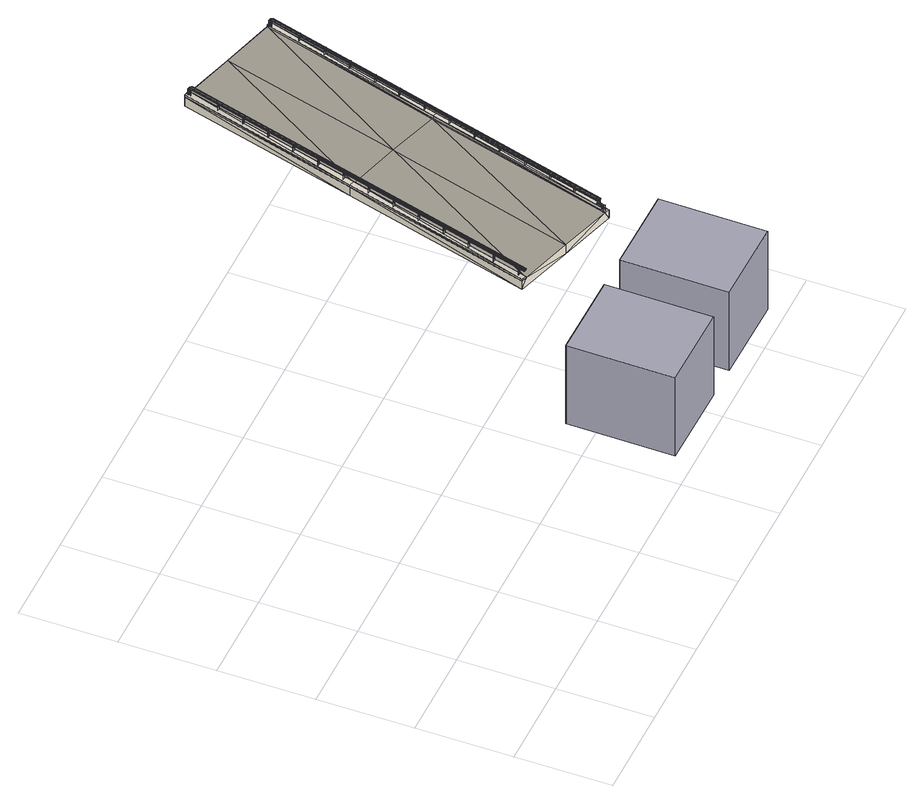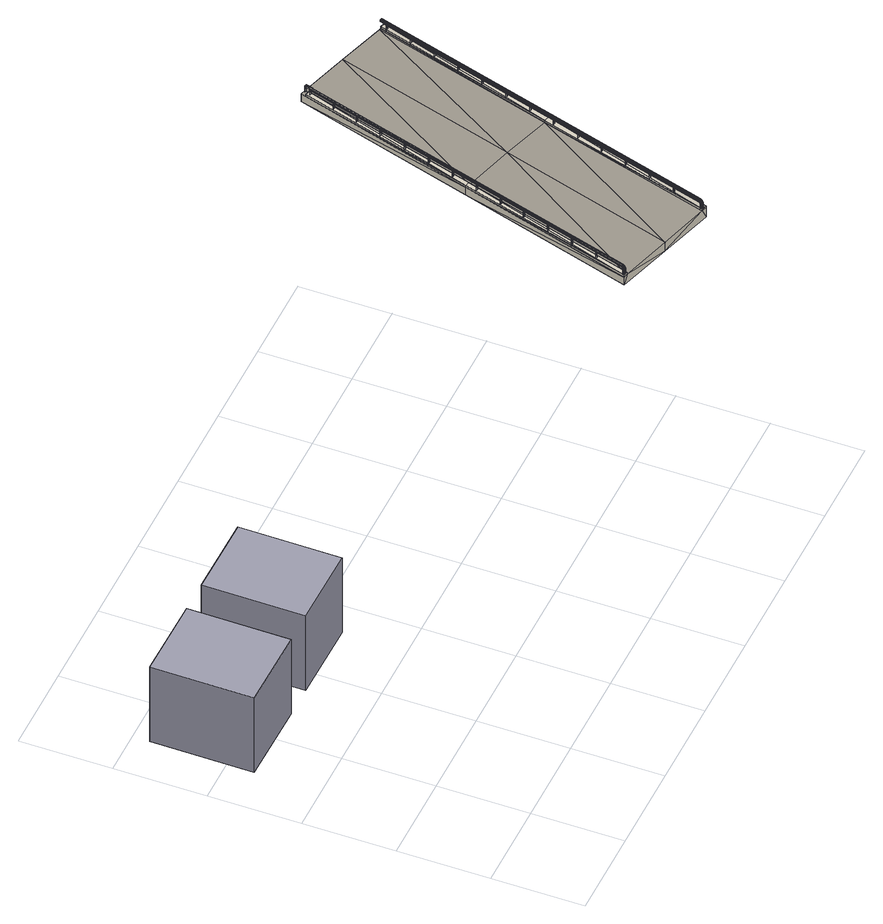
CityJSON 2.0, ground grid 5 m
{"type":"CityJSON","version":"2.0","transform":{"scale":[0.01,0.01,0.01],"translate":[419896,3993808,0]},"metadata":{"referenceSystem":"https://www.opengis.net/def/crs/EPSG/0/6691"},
"CityObjects":{
"bridge1":{"type":"Bridge","attributes":{"function":"05"},"children":["bridge1-1","bridge1-2","bridge1-3","bridge1-4","bridge1-5","bridge1-6"],"geometry":[{"type":"Solid","lod":"3","boundaries":[[[[0,1,2]],[[3,4,1]],[[5,6,7]],[[8,5,7]],[[9,10,11]],[[12,5,9]],[[1,11,3]],[[0,9,1]],[[1,4,2]],[[13,4,3]],[[6,14,7]],[[10,5,8]],[[5,10,9]],[[6,5,12]],[[9,11,1]],[[12,9,0]],[[15,16,17]],[[16,18,17]],[[19,15,17]],[[20,19,17]],[[21,22,17]],[[18,21,17]],[[18,7,14]],[[7,16,8]],[[8,16,15]],[[13,17,4]],[[17,13,20]],[[22,2,4]],[[22,4,17]],[[20,3,19]],[[20,13,3]],[[3,11,19]],[[10,8,15]],[[15,19,10]],[[10,19,11]],[[0,22,21]],[[2,22,0]],[[12,0,21]],[[14,6,18]],[[21,18,6]],[[21,6,12]],[[16,7,18]]]],"semantics":{"surfaces":[{"type":"OuterFloorSurface"},{"type":"OuterCeilingSurface"},{"type":"WallSurface"}],"values":[[0,0,0,0,0,0,0,0,0,0,0,0,0,0,0,0,1,1,1,1,1,1,2,2,2,2,2,2,2,2,2,2,2,2,2,2,2,2,2,2,2,2]]}}]},
"bridge1-1":{"type":"BridgeConstructiveElement","attributes":{"function":"01"},"parents":["bridge1"],"geometry":[{"type":"MultiSurface","lod":"3","boundaries":[[[23,24,25]],[[25,26,23]],[[27,28,29]],[[24,30,29]],[[26,28,27]],[[30,26,27]],[[27,29,30]],[[24,28,25]],[[26,30,23]],[[28,24,29]],[[23,30,24]],[[25,28,26]]]}]},
"bridge1-2":{"type":"BridgeConstructiveElement","attributes":{"function":"01"},"parents":["bridge1"],"geometry":[{"type":"MultiSurface","lod":"3","boundaries":[[[31,32,33]],[[33,34,31]],[[35,36,37]],[[32,38,37]],[[34,36,35]],[[38,34,35]],[[35,37,38]],[[32,36,33]],[[34,38,31]],[[36,32,37]],[[31,38,32]],[[33,36,34]]]}]},
"bridge1-3":{"type":"BridgeInstallation","attributes":{"relationToConstruction":"outside","function":"05"},"parents":["bridge1"],"geometry":[{"type":"MultiSurface","lod":"3","boundaries":[[[39,40,41]],[[40,42,41]],[[40,43,42]],[[43,44,42]],[[43,45,44]],[[45,46,44]],[[45,39,46]],[[39,41,46]],[[46,41,44]],[[41,42,44]],[[40,39,43]],[[39,45,43]],[[47,48,49]],[[48,50,49]],[[48,51,50]],[[51,52,50]],[[51,53,52]],[[53,54,52]],[[53,47,54]],[[47,49,54]],[[54,49,52]],[[49,50,52]],[[48,47,51]],[[47,53,51]],[[55,56,57]],[[56,58,57]],[[56,59,58]],[[59,60,58]],[[59,61,60]],[[61,62,60]],[[61,55,62]],[[55,57,62]],[[62,57,60]],[[57,58,60]],[[56,55,59]],[[55,61,59]],[[63,64,65]],[[64,66,65]],[[64,67,66]],[[67,68,66]],[[67,69,68]],[[69,70,68]],[[69,63,70]],[[63,65,70]],[[70,65,68]],[[65,66,68]],[[64,63,67]],[[63,69,67]],[[71,72,73]],[[72,74,73]],[[72,75,74]],[[75,76,74]],[[75,77,76]],[[77,78,76]],[[77,71,78]],[[71,73,78]],[[78,73,76]],[[73,74,76]],[[72,71,75]],[[71,77,75]],[[79,80,81]],[[80,82,81]],[[80,83,82]],[[83,84,82]],[[83,85,84]],[[85,86,84]],[[85,79,86]],[[79,81,86]],[[86,81,84]],[[81,82,84]],[[80,79,83]],[[79,85,83]],[[87,88,89]],[[88,90,89]],[[88,91,90]],[[91,92,90]],[[91,93,92]],[[93,94,92]],[[93,87,94]],[[87,89,94]],[[94,89,92]],[[89,90,92]],[[88,87,91]],[[87,93,91]],[[95,96,97]],[[96,98,97]],[[96,99,98]],[[99,100,98]],[[99,101,100]],[[101,102,100]],[[101,95,102]],[[95,97,102]],[[102,97,100]],[[97,98,100]],[[96,95,99]],[[95,101,99]],[[103,104,105]],[[104,106,105]],[[104,107,106]],[[107,108,106]],[[107,109,108]],[[109,110,108]],[[109,103,110]],[[103,105,110]],[[110,105,108]],[[105,106,108]],[[104,103,107]],[[103,109,107]],[[111,112,113]],[[112,114,113]],[[112,115,114]],[[115,116,114]],[[115,117,116]],[[117,118,116]],[[117,111,118]],[[111,113,118]],[[118,113,116]],[[113,114,116]],[[112,111,115]],[[111,117,115]],[[119,120,121]],[[120,90,121]],[[120,111,90]],[[111,113,90]],[[111,122,113]],[[122,123,113]],[[122,119,123]],[[119,121,123]],[[123,121,113]],[[121,90,113]],[[120,119,111]],[[119,122,111]],[[124,125,126]],[[125,127,126]],[[125,128,127]],[[128,129,127]],[[128,130,129]],[[130,131,129]],[[130,124,131]],[[124,126,131]],[[131,126,129]],[[126,127,129]],[[125,124,128]],[[124,130,128]],[[132,133,134]],[[133,135,134]],[[133,136,135]],[[136,137,135]],[[136,138,137]],[[138,139,137]],[[138,132,139]],[[132,134,139]],[[139,134,137]],[[134,135,137]],[[133,132,136]],[[132,138,136]],[[140,141,142]],[[141,143,142]],[[141,144,143]],[[144,145,143]],[[144,146,145]],[[146,147,145]],[[146,148,147]],[[148,149,147]],[[148,150,149]],[[150,151,149]],[[150,152,151]],[[152,153,151]],[[152,154,153]],[[154,155,153]],[[154,156,155]],[[156,157,155]],[[156,158,157]],[[158,159,157]],[[158,160,159]],[[160,161,159]],[[160,162,161]],[[162,163,161]],[[162,140,163]],[[140,142,163]],[[162,160,140]],[[160,158,140]],[[158,156,140]],[[156,154,140]],[[154,152,140]],[[152,150,140]],[[150,148,140]],[[148,146,140]],[[146,144,140]],[[144,141,140]],[[164,165,166]],[[165,167,166]],[[165,168,167]],[[168,169,167]],[[168,170,169]],[[170,171,169]],[[170,172,171]],[[172,173,171]],[[172,174,173]],[[174,175,173]],[[174,176,175]],[[176,177,175]],[[176,178,177]],[[178,179,177]],[[178,180,179]],[[180,181,179]],[[180,182,181]],[[182,183,181]],[[182,184,183]],[[184,185,183]],[[184,186,185]],[[186,187,185]],[[186,164,187]],[[164,166,187]],[[188,189,164]],[[189,165,164]],[[189,190,165]],[[190,168,165]],[[190,191,168]],[[191,170,168]],[[191,192,170]],[[192,172,170]],[[192,193,172]],[[193,174,172]],[[193,194,174]],[[194,176,174]],[[194,195,176]],[[195,178,176]],[[195,196,178]],[[196,180,178]],[[196,197,180]],[[197,182,180]],[[197,198,182]],[[198,184,182]],[[198,199,184]],[[199,186,184]],[[199,188,186]],[[188,164,186]],[[142,143,188]],[[143,189,188]],[[143,145,189]],[[145,190,189]],[[145,147,190]],[[147,191,190]],[[147,149,191]],[[149,192,191]],[[149,151,192]],[[151,193,192]],[[151,153,193]],[[153,194,193]],[[153,155,194]],[[155,195,194]],[[155,157,195]],[[157,196,195]],[[157,159,196]],[[159,197,196]],[[159,161,197]],[[161,198,197]],[[161,163,198]],[[163,199,198]],[[163,142,199]],[[142,188,199]],[[167,169,166]],[[169,171,166]],[[171,173,166]],[[173,175,166]],[[175,177,166]],[[177,179,166]],[[179,181,166]],[[181,183,166]],[[183,185,166]],[[185,187,166]],[[200,201,202]],[[201,203,202]],[[201,204,203]],[[204,205,203]],[[204,206,205]],[[206,207,205]],[[206,200,207]],[[200,202,207]],[[207,202,205]],[[202,203,205]],[[201,200,204]],[[200,206,204]],[[208,209,210]],[[209,211,210]],[[209,212,211]],[[212,213,211]],[[212,214,213]],[[214,215,213]],[[214,208,215]],[[208,210,215]],[[215,210,213]],[[210,211,213]],[[209,208,212]],[[208,214,212]],[[216,217,218]],[[217,219,218]],[[217,220,219]],[[220,221,219]],[[220,222,221]],[[222,223,221]],[[222,216,223]],[[216,218,223]],[[223,218,221]],[[218,219,221]],[[217,216,220]],[[216,222,220]]]}]},
"bridge1-4":{"type":"BridgeInstallation","attributes":{"relationToConstruction":"outside","function":"05"},"parents":["bridge1"],"geometry":[{"type":"MultiSurface","lod":"3","boundaries":[[[224,225,226]],[[225,227,226]],[[225,228,227]],[[228,229,227]],[[228,230,229]],[[230,231,229]],[[230,224,231]],[[224,226,231]],[[231,226,229]],[[226,227,229]],[[225,224,228]],[[224,230,228]],[[232,233,234]],[[233,235,234]],[[233,236,235]],[[236,237,235]],[[236,238,237]],[[238,239,237]],[[238,232,239]],[[232,234,239]],[[239,234,237]],[[234,235,237]],[[233,232,236]],[[232,238,236]],[[240,241,242]],[[241,243,242]],[[241,244,243]],[[244,245,243]],[[244,246,245]],[[246,247,245]],[[246,240,247]],[[240,242,247]],[[247,242,245]],[[242,243,245]],[[241,240,244]],[[240,246,244]],[[248,249,250]],[[249,251,250]],[[249,252,251]],[[252,253,251]],[[252,254,253]],[[254,255,253]],[[254,248,255]],[[248,250,255]],[[255,250,253]],[[250,251,253]],[[249,248,252]],[[248,254,252]],[[256,257,258]],[[257,259,258]],[[260,256,261]],[[256,258,261]],[[262,260,263]],[[260,261,263]],[[264,262,265]],[[262,263,265]],[[266,264,267]],[[264,265,267]],[[268,266,269]],[[266,267,269]],[[270,268,271]],[[268,269,271]],[[272,270,273]],[[270,271,273]],[[274,272,275]],[[272,273,275]],[[276,274,277]],[[274,275,277]],[[278,276,279]],[[276,277,279]],[[257,278,259]],[[278,279,259]],[[273,271,275]],[[271,267,277]],[[267,271,269]],[[267,265,263]],[[271,277,275]],[[277,261,279]],[[279,258,259]],[[263,261,267]],[[279,261,258]],[[267,261,277]],[[280,281,282]],[[281,283,282]],[[281,284,283]],[[284,285,283]],[[284,286,285]],[[286,287,285]],[[286,288,287]],[[288,289,287]],[[288,290,289]],[[290,291,289]],[[290,292,291]],[[292,293,291]],[[292,294,293]],[[294,295,293]],[[294,296,295]],[[296,297,295]],[[296,298,297]],[[298,299,297]],[[298,300,299]],[[300,301,299]],[[300,302,301]],[[302,303,301]],[[302,280,303]],[[280,282,303]],[[304,305,280]],[[305,281,280]],[[305,306,281]],[[306,284,281]],[[306,307,284]],[[307,286,284]],[[307,308,286]],[[308,288,286]],[[308,309,288]],[[309,290,288]],[[309,310,290]],[[310,292,290]],[[310,311,292]],[[311,294,292]],[[311,312,294]],[[312,296,294]],[[312,313,296]],[[313,298,296]],[[313,314,298]],[[314,300,298]],[[314,315,300]],[[315,302,300]],[[315,304,302]],[[304,280,302]],[[257,256,304]],[[256,305,304]],[[256,260,305]],[[260,306,305]],[[260,262,306]],[[262,307,306]],[[262,264,307]],[[264,308,307]],[[264,266,308]],[[266,309,308]],[[266,268,309]],[[268,310,309]],[[268,270,310]],[[270,311,310]],[[270,272,311]],[[272,312,311]],[[272,274,312]],[[274,313,312]],[[274,276,313]],[[276,314,313]],[[276,278,314]],[[278,315,314]],[[278,257,315]],[[257,304,315]],[[283,285,282]],[[285,287,282]],[[287,289,282]],[[289,291,282]],[[291,293,282]],[[293,295,282]],[[295,297,282]],[[297,299,282]],[[299,301,282]],[[301,303,282]],[[316,317,318]],[[317,319,318]],[[317,320,319]],[[320,321,319]],[[320,322,321]],[[322,323,321]],[[322,316,323]],[[316,318,323]],[[323,318,321]],[[318,319,321]],[[317,316,320]],[[316,322,320]],[[324,325,326]],[[325,327,326]],[[325,328,327]],[[328,329,327]],[[328,330,329]],[[330,331,329]],[[330,324,331]],[[324,326,331]],[[331,326,329]],[[326,327,329]],[[325,324,328]],[[324,330,328]],[[332,333,334]],[[333,335,334]],[[333,336,335]],[[336,337,335]],[[336,338,337]],[[338,339,337]],[[338,332,339]],[[332,334,339]],[[339,334,337]],[[334,335,337]],[[333,332,336]],[[332,338,336]],[[340,341,342]],[[341,343,342]],[[341,344,343]],[[344,345,343]],[[344,346,345]],[[346,347,345]],[[346,340,347]],[[340,342,347]],[[347,342,345]],[[342,343,345]],[[341,340,344]],[[340,346,344]],[[348,349,350]],[[349,351,350]],[[349,352,351]],[[352,353,351]],[[352,354,353]],[[354,355,353]],[[354,348,355]],[[348,350,355]],[[355,350,353]],[[350,351,353]],[[349,348,352]],[[348,354,352]],[[356,357,358]],[[357,359,358]],[[357,360,359]],[[360,361,359]],[[360,362,361]],[[362,363,361]],[[362,356,363]],[[356,358,363]],[[363,358,361]],[[358,359,361]],[[357,356,360]],[[356,362,360]],[[364,365,366]],[[365,367,366]],[[365,368,367]],[[368,369,367]],[[368,370,369]],[[370,371,369]],[[370,364,371]],[[364,366,371]],[[371,366,369]],[[366,367,369]],[[365,364,368]],[[364,370,368]],[[372,373,374]],[[373,375,374]],[[373,376,375]],[[376,377,375]],[[376,378,377]],[[378,379,377]],[[378,372,379]],[[372,374,379]],[[379,374,377]],[[374,375,377]],[[373,372,376]],[[372,378,376]],[[380,381,382]],[[381,383,382]],[[381,384,383]],[[384,385,383]],[[384,386,385]],[[386,387,385]],[[386,380,387]],[[380,382,387]],[[387,382,385]],[[382,383,385]],[[381,380,384]],[[380,386,384]]]}]},
"bridge1-5":{"type":"BridgeInstallation","attributes":{"relationToConstruction":"outside","function":"05"},"parents":["bridge1"],"geometry":[{"type":"MultiSurface","lod":"3","boundaries":[[[388,389,2]],[[2,390,4]],[[391,388,392]],[[393,392,3]],[[4,394,13]],[[13,394,3]],[[4,392,2]],[[4,3,392]],[[395,391,389]],[[393,390,391]],[[395,389,388]],[[389,390,2]],[[395,388,391]],[[391,392,393]],[[390,394,4]],[[394,393,3]],[[392,388,2]],[[13,3,4]],[[391,390,389]],[[394,390,393]]]}]},
"bridge1-6":{"type":"BridgeInstallation","attributes":{"relationToConstruction":"outside","function":"05"},"parents":["bridge1"],"geometry":[{"type":"MultiSurface","lod":"3","boundaries":[[[396,397,8]],[[8,397,7]],[[398,399,400]],[[400,401,398]],[[402,397,403]],[[404,399,402]],[[8,405,396]],[[7,401,405]],[[396,405,403]],[[403,405,402]],[[402,401,404]],[[401,402,405]],[[403,397,396]],[[397,399,7]],[[7,399,398]],[[404,401,400]],[[399,397,402]],[[400,399,404]],[[7,405,8]],[[398,401,7]]]}]},
"bridge2":{"type":"Bridge","attributes":{"function":"05"},"geometry":[{"type":"MultiSurface","lod":"1","boundaries":[[[406,407,408,409]],[[410,406,409,411]],[[412,408,407,413]],[[411,409,408,412]],[[413,407,406,410]]]}]},
"bridge3":{"type":"Bridge","attributes":{"function":"05"},"geometry":[{"type":"Solid","lod":"2","boundaries":[[[[414,415,416,417]],[[418,419,420,421]],[[421,420,414,417]],[[419,418,416,415]],[[418,421,417,416]],[[420,419,415,414]]]]}]}
},
"vertices":[
[89,184,2490],[376,1176,2479],[60,193,2488],[647,2124,2471],[347,1185,2478],[920,1010,2479],[632,17,2492],[948,1001,2478],[1225,1957,2469],[648,1093,2486],[1204,1963,2471],[922,2045,2470],[360,101,2494],[618,2133,2469],[661,9,2491],[1225,1957,2417],[948,1000,2429],[346,1185,2424],[661,9,2439],[922,2045,2414],[618,2133,2410],[361,101,2437],[60,193,2436],
[855,1260,2439],[836,1198,2439],[855,1260,2344],[636,1325,2344],[617,1263,2344],[836,1198,2344],[617,1263,2439],[636,1325,2439],
[638,513,2439],[619,451,2439],[638,513,2344],[418,578,2344],[400,516,2344],[619,451,2344],[400,516,2439],[418,578,2439],
[993,1211,2479],[992,1209,2479],[993,1210,2531],[992,1209,2531],[1002,1207,2479],[1002,1206,2531],[1003,1208,2479],[1003,1208,2531],[866,776,2483],[866,774,2483],[866,776,2535],[866,774,2535],[875,772,2483],[875,772,2535],[876,774,2483],[876,773,2535],[1034,1350,2478],[1034,1349,2478],[1034,1350,2530],[1034,1349,2530],[1044,1346,2478],[1044,1346,2530],[1045,1348,2478],[1045,1348,2530],[951,1065,2481],[950,1064,2481],[951,1065,2533],[950,1064,2532],[960,1062,2481],[960,1062,2533],[961,1063,2481],[961,1063,2533],[908,921,2482],[908,919,2482],[908,921,2534],[908,919,2534],[917,917,2482],[917,917,2534],[918,919,2482],[918,918,2534],[1161,1786,2474],[1160,1784,2474],[1161,1785,2526],[1160,1784,2526],[1170,1782,2474],[1170,1782,2526],[1170,1783,2474],[1170,1783,2526],[633,25,2494],[633,23,2494],[633,25,2533],[633,23,2533],[643,21,2494],[643,21,2533],[643,22,2494],[643,22,2533],[782,485,2486],[781,484,2486],[782,485,2538],[781,484,2538],[792,482,2486],[792,481,2538],[792,483,2486],[792,483,2538],[824,631,2485],[823,629,2485],[824,631,2537],[823,629,2537],[833,627,2485],[833,627,2537],[833,628,2485],[833,628,2537],[644,61,2523],[643,60,2523],[644,61,2533],[643,60,2533],[656,57,2523],[655,57,2533],[656,59,2523],[656,59,2533],[631,23,2523],[633,23,2523],[631,23,2533],[642,62,2523],[642,62,2533],[656,59,2493],[656,57,2493],[656,59,2545],[656,57,2545],[665,55,2493],[665,55,2545],[665,56,2493],[665,56,2545],[698,202,2489],[698,200,2489],[698,202,2541],[698,200,2541],[708,198,2489],[708,198,2541],[708,200,2489],[708,200,2541],[667,53,2541],[666,53,2538],[1211,1935,2525],[1211,1934,2521],[664,54,2535],[1208,1933,2518],[661,55,2533],[1205,1933,2517],[657,56,2534],[1201,1934,2518],[654,57,2536],[1198,1935,2520],[653,57,2540],[1197,1936,2524],[653,57,2544],[1197,1937,2527],[656,56,2547],[1200,1938,2530],[659,55,2548],[1204,1938,2532],[663,54,2547],[1207,1937,2531],[665,54,2545],[1210,1936,2529],[1215,1949,2510],[1214,1945,2510],[1215,1949,2471],[1214,1945,2471],[1211,1942,2510],[1211,1943,2471],[1207,1942,2510],[1207,1942,2471],[1204,1943,2510],[1204,1943,2471],[1201,1945,2510],[1201,1945,2471],[1200,1949,2510],[1200,1949,2471],[1201,1953,2510],[1201,1953,2471],[1204,1956,2510],[1204,1956,2471],[1208,1957,2510],[1208,1957,2471],[1211,1956,2510],[1211,1956,2471],[1214,1953,2510],[1214,1953,2471],[1213,1943,2519],[1212,1940,2517],[1209,1937,2516],[1205,1936,2516],[1202,1937,2516],[1199,1939,2517],[1198,1943,2519],[1199,1946,2521],[1202,1949,2522],[1206,1950,2523],[1210,1949,2522],[1212,1946,2521],[1119,1640,2475],[1118,1639,2475],[1119,1640,2527],[1118,1639,2527],[1128,1636,2475],[1128,1636,2527],[1128,1638,2475],[1128,1638,2527],[1077,1495,2476],[1077,1494,2476],[1077,1495,2528],[1077,1494,2528],[1086,1492,2476],[1086,1491,2528],[1087,1493,2476],[1087,1493,2528],[738,341,2488],[738,340,2488],[738,341,2539],[738,340,2539],[748,338,2488],[748,337,2539],[748,339,2488],[748,339,2539],
[165,510,2491],[164,509,2491],[165,510,2543],[164,509,2543],[174,507,2491],[174,507,2543],[174,508,2491],[174,508,2543],[206,653,2490],[206,652,2490],[206,653,2542],[206,652,2542],[216,649,2490],[216,649,2542],[216,651,2490],[216,651,2542],[248,798,2488],[247,796,2488],[248,798,2540],[247,796,2540],[257,794,2488],[257,794,2540],[257,796,2488],[257,796,2540],[123,366,2493],[123,364,2493],[123,366,2545],[123,364,2545],[133,362,2493],[133,362,2545],[133,364,2493],[133,364,2545],[637,2101,2521],[638,2102,2525],[88,185,2543],[89,185,2547],[634,2100,2518],[85,186,2540],[631,2101,2517],[82,187,2538],[627,2101,2518],[78,188,2539],[624,2103,2520],[76,189,2541],[623,2104,2524],[74,189,2545],[624,2105,2527],[75,189,2549],[626,2106,2530],[77,188,2552],[630,2105,2532],[80,187,2553],[634,2105,2531],[84,186,2553],[637,2103,2529],[87,185,2550],[641,2117,2510],[640,2113,2510],[641,2117,2471],[640,2113,2471],[637,2110,2510],[637,2110,2471],[634,2109,2510],[634,2109,2471],[630,2110,2510],[630,2110,2471],[627,2113,2510],[627,2113,2471],[626,2117,2510],[626,2117,2471],[627,2121,2510],[627,2120,2471],[630,2123,2510],[630,2123,2471],[634,2124,2510],[634,2124,2471],[638,2123,2510],[638,2123,2471],[640,2120,2510],[640,2120,2471],[640,2111,2519],[638,2107,2517],[636,2104,2516],[632,2104,2516],[628,2104,2516],[625,2107,2517],[624,2110,2519],[625,2114,2521],[628,2116,2522],[632,2117,2523],[636,2116,2522],[639,2114,2521],[81,222,2493],[80,220,2493],[81,222,2545],[80,220,2545],[90,218,2493],[90,218,2545],[90,220,2493],[90,220,2545],[289,942,2486],[289,940,2486],[289,942,2538],[289,940,2538],[299,938,2486],[299,938,2538],[299,939,2486],[299,939,2538],[498,1663,2477],[498,1661,2477],[498,1663,2529],[498,1661,2529],[507,1659,2477],[507,1659,2529],[508,1661,2477],[508,1661,2529],[539,1806,2475],[539,1804,2475],[539,1806,2527],[539,1804,2527],[549,1802,2475],[549,1802,2527],[549,1804,2475],[549,1804,2527],[582,1952,2474],[581,1950,2474],[582,1952,2526],[581,1950,2526],[591,1948,2474],[591,1948,2526],[591,1950,2474],[591,1950,2526],[456,1518,2479],[456,1517,2479],[456,1518,2531],[456,1517,2531],[466,1514,2479],[466,1514,2531],[466,1516,2479],[466,1516,2531],[331,1086,2484],[331,1084,2484],[331,1086,2536],[331,1084,2536],[340,1082,2484],[340,1082,2536],[341,1083,2484],[341,1083,2536],[373,1229,2483],[372,1228,2483],[373,1229,2534],[372,1228,2534],[382,1225,2483],[382,1225,2534],[383,1227,2483],[383,1227,2534],[415,1375,2481],[414,1373,2481],[415,1375,2533],[414,1373,2533],[424,1371,2481],[424,1371,2533],[425,1373,2481],[425,1373,2533],
[83,185,2490],[60,193,2502],[347,1185,2492],[373,1177,2493],[373,1177,2479],[647,2124,2485],[618,2133,2483],[83,185,2504],
[1202,1963,2470],[1225,1957,2484],[669,36,2490],[948,1001,2493],[669,36,2505],[646,43,2491],[925,1008,2493],[1202,1963,2484],[646,43,2505],[925,1008,2478],
[2121,97,500],[2126,651,500],[1676,655,500],[1671,101,500],[2121,97,0],[1671,101,0],[1676,655,0],[2126,651,0],
[2752,91,0],[2757,645,0],[2306,650,0],[2301,95,0],[2306,650,500],[2757,645,500],[2752,91,500],[2301,95,500]
]}
